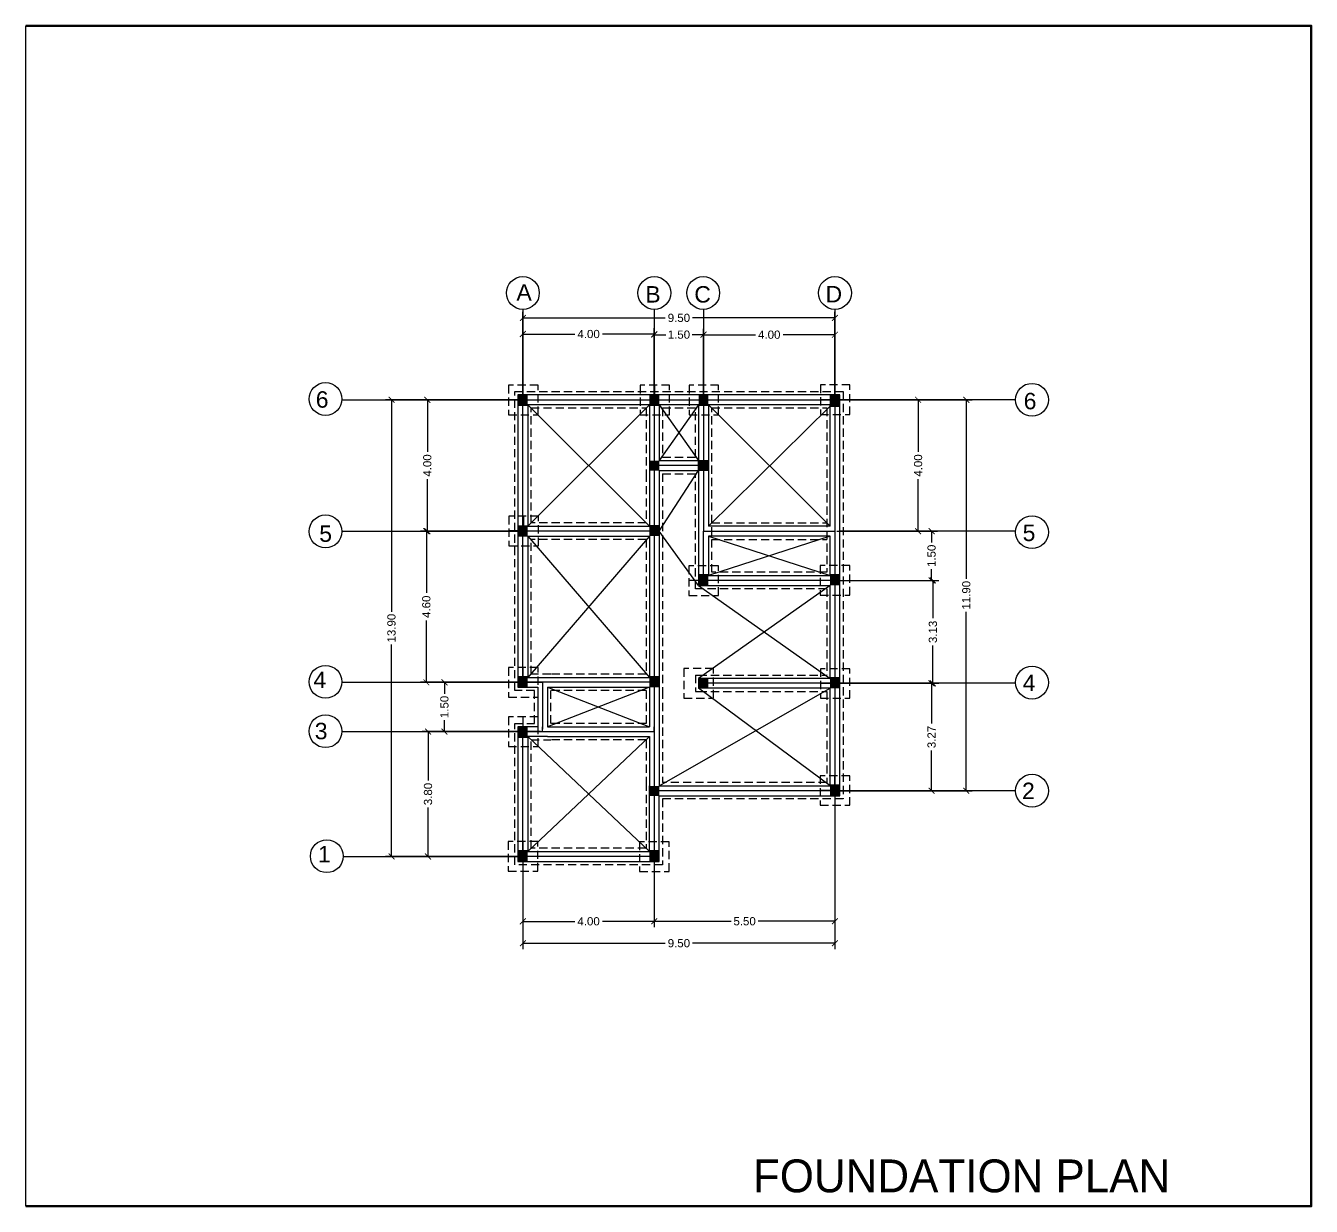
# Model space of a CAD drawing. Header units: inches. Extents: x -59 to 212, y 9 to 737.
# Drawn here: x -58.92 to -19.78, y 291.62 to 327.55 of the extents above; entities that cross this region are included whole.
import ezdxf

# ---------------------------------------------------------------- set-up
doc = ezdxf.new("R2010")
doc.units = ezdxf.units.IN
doc.header["$MEASUREMENT"] = 0
doc.linetypes.add('HIDDEN', pattern=[0.375, 0.25, -0.125])
doc.styles.get("Standard").update_dxf_attribs({"font": 'arial.ttf'})
doc.styles.add('STYLUS', font='stylu.ttf')

# ---------------------------------------------------------------- blocks, each defined once
blk = doc.blocks.new('_ArchTick')
at = {"color": 0, "linetype": 'ByBlock', "const_width": 0.15}
blk.add_lwpolyline([(-0.5, -0.5), (0.5, 0.5)], dxfattribs=at)

msp = doc.modelspace()

# ---------------------------------------------------------------- hatches: boundary and pattern name
h = msp.add_hatch(color=3)
h.dxf.hatch_style = 1
h.paths.add_polyline_path([(-43.93063, 315.97118), (-43.63063, 315.97118), (-43.63063, 316.31401), (-43.93063, 316.31401)])
h = msp.add_hatch(color=3)
h.dxf.hatch_style = 1
h.paths.add_polyline_path([(-39.93063, 315.97118), (-39.63063, 315.97118), (-39.63063, 316.31401), (-39.93063, 316.31401)])
h = msp.add_hatch(color=3)
h.dxf.hatch_style = 1
h.paths.add_polyline_path([(-38.43063, 315.97118), (-38.13063, 315.97118), (-38.13063, 316.31401), (-38.43063, 316.31401)])
h = msp.add_hatch(color=3)
h.dxf.hatch_style = 1
h.paths.add_polyline_path([(-34.43062, 315.97042), (-34.13062, 315.97042), (-34.13062, 316.31325), (-34.43062, 316.31325)])
h = msp.add_hatch(color=3)
h.dxf.hatch_style = 1
h.paths.add_polyline_path([(-39.93062, 314.31023), (-39.63062, 314.31023), (-39.63062, 314.00718), (-39.93062, 314.00718)])
h = msp.add_hatch(color=3)
h.dxf.hatch_style = 1
h.paths.add_polyline_path([(-38.43062, 314.31325), (-38.13062, 314.31325), (-38.13062, 314.0102), (-38.43062, 314.0102)])
h = msp.add_hatch(color=3)
h.dxf.hatch_style = 1
h.paths.add_polyline_path([(-43.93063, 311.99643), (-43.63063, 311.99643), (-43.63063, 312.33927), (-43.93063, 312.33927)])
h = msp.add_hatch(color=3)
h.dxf.hatch_style = 1
h.paths.add_polyline_path([(-39.93063, 312.01325), (-39.63063, 312.01325), (-39.63063, 312.35608), (-39.93063, 312.35608)])
h = msp.add_hatch(color=3)
h.dxf.hatch_style = 1
h.paths.add_polyline_path([(-38.43063, 310.51325), (-38.13063, 310.51325), (-38.13063, 310.85608), (-38.43063, 310.85608)])
h = msp.add_hatch(color=3)
h.dxf.hatch_style = 1
h.paths.add_polyline_path([(-34.43063, 310.51325), (-34.13063, 310.51325), (-34.13063, 310.85608), (-34.43063, 310.85608)])
h = msp.add_hatch(color=3)
h.dxf.hatch_style = 1
h.paths.add_polyline_path([(-43.93063, 307.41325), (-43.63063, 307.41325), (-43.63063, 307.75608), (-43.93063, 307.75608)])
h = msp.add_hatch(color=3)
h.dxf.hatch_style = 1
h.paths.add_polyline_path([(-39.93063, 307.41325), (-39.63063, 307.41325), (-39.63063, 307.75608), (-39.93063, 307.75608)])
h = msp.add_hatch(color=3)
h.dxf.hatch_style = 1
h.paths.add_polyline_path([(-38.43062, 307.68648), (-38.13062, 307.68648), (-38.13062, 307.38344), (-38.43062, 307.38344)])
h = msp.add_hatch(color=3)
h.dxf.hatch_style = 1
h.paths.add_polyline_path([(-34.43063, 307.38344), (-34.13063, 307.38344), (-34.13063, 307.72627), (-34.43063, 307.72627)])
h = msp.add_hatch(color=3)
h.dxf.hatch_style = 1
h.paths.add_polyline_path([(-43.93063, 305.86681), (-43.63063, 305.86681), (-43.63063, 306.20964), (-43.93063, 306.20964)])
h = msp.add_hatch(color=3)
h.dxf.hatch_style = 1
h.paths.add_polyline_path([(-39.93062, 304.41134), (-39.63062, 304.41134), (-39.63062, 304.1083), (-39.93062, 304.1083)])
h = msp.add_hatch(color=3)
h.dxf.hatch_style = 1
h.paths.add_polyline_path([(-34.43036, 304.11325), (-34.13036, 304.11325), (-34.13036, 304.45608), (-34.43036, 304.45608)])
h = msp.add_hatch(color=3)
h.dxf.hatch_style = 1
h.paths.add_polyline_path([(-43.93063, 302.11325), (-43.63063, 302.11325), (-43.63063, 302.45608), (-43.93063, 302.45608)])
h = msp.add_hatch(color=3)
h.dxf.hatch_style = 1
h.paths.add_polyline_path([(-39.93165, 302.11325), (-39.63165, 302.11325), (-39.63165, 302.45608), (-39.93165, 302.45608)])

# ---------------------------------------------------------------- linework, layer by layer
at = {"color": 2}
for p, q in [((-58.91673, 291.61557), (-58.91673, 327.54835)), ((-39.76366, 316.1548), (-39.76366, 316.6048)), ((-38.27288, 316.1548), (-38.27288, 316.6048)), ((-34.27286, 316.16294), (-34.27286, 316.61294)), ((-39.93062, 316.01325), (-43.63062, 312.31325)), ((-43.63062, 316.01325), (-39.93062, 312.31325)), ((-39.76366, 316.1548), (-40.21366, 316.1548)), ((-39.63062, 316.01325), (-38.43062, 314.31325)), ((-38.43062, 316.01325), (-39.63062, 314.31325)), ((-38.27288, 316.1548), (-38.72288, 316.1548)), ((-38.13062, 316.01325), (-34.43062, 312.31325)), ((-34.43062, 315.97042), (-38.13062, 312.31325)), ((-34.27286, 316.16294), (-34.72286, 316.16294)), ((-38.43062, 314.31325), (-38.43062, 314.31325)), ((-39.63062, 312.16324), (-38.43062, 314.0102)), ((-43.75475, 312.17004), (-43.75475, 312.62004)), ((-43.75475, 312.17004), (-44.20475, 312.17004)), ((-39.93062, 312.01325), (-43.63062, 307.71325)), ((-43.63062, 312.01325), (-39.93062, 307.71325)), ((-38.43062, 310.51325), (-39.63062, 312.16324)), ((-38.13062, 312.01325), (-34.43062, 310.81325)), ((-34.43062, 312.01325), (-38.13062, 310.81325)), ((-38.27965, 310.65818), (-38.27965, 311.10818)), ((-34.27836, 310.66595), (-34.27836, 311.11595)), ((-38.27965, 310.65818), (-38.72965, 310.65818)), ((-34.43062, 310.51325), (-38.43062, 307.68344)), ((-38.43062, 310.51325), (-34.43062, 307.68344)), ((-34.27836, 310.66595), (-34.72836, 310.66595)), ((-43.76926, 307.56463), (-43.76926, 308.01463)), ((-34.27454, 307.52869), (-34.27454, 307.97869)), ((-43.76926, 307.56463), (-44.21926, 307.56463)), ((-39.93062, 307.41325), (-43.03062, 306.21325)), ((-43.03062, 307.41325), (-39.93062, 306.21325)), ((-39.63062, 304.41325), (-34.43062, 307.38344)), ((-34.43062, 304.41325), (-38.43062, 307.38344)), ((-34.27454, 307.52869), (-34.72454, 307.52869)), ((-43.7703, 306.06077), (-43.7703, 306.51077)), ((-43.7703, 306.06077), (-44.2203, 306.06077)), ((-39.93062, 302.41325), (-43.63062, 305.91325)), ((-39.93062, 305.91325), (-43.63062, 302.41325)), ((-34.28121, 304.26961), (-34.28121, 304.71961)), ((-34.28121, 304.26961), (-34.73121, 304.26961)), ((-43.77562, 302.26411), (-43.77562, 302.71411)), ((-39.77741, 302.25948), (-39.77741, 302.70948)), ((-43.77562, 302.26411), (-44.22562, 302.26411)), ((-39.77741, 302.25948), (-40.22741, 302.25948))]:
    msp.add_line(p, q, dxfattribs=at)
at = {"color": 1}
for p, q in [((-43.78062, 318.91325), (-43.78062, 316.31325)), ((-39.78062, 318.91325), (-39.78062, 316.31325)), ((-38.28051, 318.91325), (-38.28051, 316.31325)), ((-34.2803, 318.91325), (-34.2803, 316.31325)), ((-49.28905, 316.16325), (-43.93062, 316.16325)), ((-28.78062, 316.16325), (-34.13062, 316.16325)), ((-49.28905, 312.16325), (-43.93062, 312.16325)), ((-28.78062, 312.16325), (-34.13062, 312.16325)), ((-49.28905, 307.56333), (-43.93062, 307.56333)), ((-28.78062, 307.53344), (-34.13062, 307.53344)), ((-49.28905, 306.06323), (-43.93062, 306.06323)), ((-28.78062, 304.26325), (-34.13062, 304.26325)), ((-49.25112, 302.26325), (-43.93062, 302.26325))]:
    msp.add_line(p, q, dxfattribs=at)
at = {"color": 251}
for p, q in [((-43.78062, 316.22575), (-43.78062, 318.83516)), ((-43.78062, 318.65516), (-39.44489, 318.65516)), ((-34.28062, 318.65516), (-38.61636, 318.65516)), ((-34.28062, 316.22575), (-34.28062, 318.83516)), ((-43.78062, 316.22575), (-43.78062, 318.34325)), ((-39.78062, 316.22575), (-39.78062, 318.34325)), ((-39.78062, 316.22575), (-39.78062, 318.32487)), ((-38.28062, 316.22575), (-38.28062, 318.32487)), ((-38.28062, 316.22575), (-38.28062, 318.32304)), ((-34.28062, 316.22575), (-34.28062, 318.32304)), ((-43.78062, 318.16325), (-42.19992, 318.16325)), ((-39.78062, 318.16325), (-41.36132, 318.16325)), ((-39.78062, 318.14487), (-39.43312, 318.14487)), ((-38.28062, 318.14487), (-38.62812, 318.14487)), ((-38.28062, 318.14304), (-36.69992, 318.14304)), ((-34.28062, 318.14304), (-35.86132, 318.14304)), ((-43.84312, 316.16325), (-47.96062, 316.16325)), ((-47.78062, 316.16325), (-47.78062, 309.71287)), ((-43.84312, 316.16325), (-46.86974, 316.16325)), ((-46.68974, 316.16325), (-46.68974, 314.58255)), ((-34.21812, 316.16325), (-31.56817, 316.16325)), ((-34.21812, 316.16325), (-30.10062, 316.16325)), ((-31.74817, 316.16325), (-31.74817, 314.58255)), ((-30.28062, 316.16325), (-30.28062, 310.71287)), ((-46.68974, 312.16325), (-46.68974, 313.74395)), ((-31.74817, 312.16325), (-31.74817, 313.74395)), ((-43.84312, 312.16325), (-46.89935, 312.16325)), ((-43.84312, 312.16325), (-46.86974, 312.16325)), ((-46.71935, 312.16325), (-46.71935, 310.28255)), ((-34.21812, 312.16325), (-31.56817, 312.16325)), ((-34.21812, 312.16325), (-31.15792, 312.16325)), ((-31.33792, 312.16325), (-31.33792, 311.81575)), ((-31.33792, 310.66325), (-31.33792, 311.01075)), ((-34.21812, 310.66325), (-31.15792, 310.66325)), ((-34.21812, 310.66325), (-31.11805, 310.66325)), ((-31.29805, 310.66325), (-31.29805, 309.51295)), ((-30.28062, 304.26325), (-30.28062, 309.71363)), ((-46.71935, 307.56325), (-46.71935, 309.44395)), ((-47.78062, 302.26325), (-47.78062, 308.71363)), ((-31.29805, 307.53344), (-31.29805, 308.68374)), ((-43.84312, 307.56325), (-46.89935, 307.56325)), ((-43.24312, 307.56325), (-46.34896, 307.56325)), ((-46.16896, 307.56325), (-46.16896, 307.21575)), ((-34.21812, 307.53344), (-31.11805, 307.53344)), ((-34.21812, 307.53344), (-31.15818, 307.53344)), ((-31.33818, 307.53344), (-31.33818, 306.31295)), ((-43.84312, 306.06325), (-46.84792, 306.06325)), ((-46.66792, 306.06325), (-46.66792, 304.57743)), ((-43.24312, 306.06325), (-46.34896, 306.06325)), ((-46.16896, 306.06325), (-46.16896, 306.41075)), ((-31.33818, 304.26325), (-31.33818, 305.48374)), ((-39.78062, 304.20075), (-39.78062, 300.11071)), ((-34.28062, 304.20075), (-34.28062, 300.11071)), ((-34.21812, 304.26325), (-31.15818, 304.26325)), ((-34.21812, 304.26325), (-30.10062, 304.26325)), ((-46.66792, 302.26325), (-46.66792, 303.74907)), ((-43.84312, 302.26325), (-47.96062, 302.26325)), ((-43.84312, 302.26325), (-46.84792, 302.26325)), ((-43.78062, 302.20075), (-43.78062, 300.10822)), ((-43.78062, 302.20075), (-43.78062, 299.4423)), ((-39.78062, 302.20075), (-39.78062, 300.10822)), ((-34.28062, 302.20075), (-34.28062, 299.4423)), ((-43.78062, 300.28822), (-42.19992, 300.28822)), ((-39.78062, 300.28822), (-41.36132, 300.28822)), ((-39.78062, 300.29071), (-37.44489, 300.29071)), ((-34.28062, 300.29071), (-36.61636, 300.29071)), ((-43.78062, 299.6223), (-39.44489, 299.6223)), ((-34.28062, 299.6223), (-38.61636, 299.6223))]:
    msp.add_line(p, q, dxfattribs=at)
at = {"color": 6, "linetype": 'HIDDEN'}
for p, q in [((-44.03062, 316.41325), (-34.03062, 316.41325)), ((-44.03062, 312.16325), (-44.03062, 316.41325)), ((-34.03062, 316.41325), (-34.03062, 304.01325)), ((-43.53062, 315.91325), (-40.03062, 315.91325)), ((-43.53062, 312.41325), (-43.53062, 315.91325)), ((-40.03062, 315.91325), (-40.03062, 313.91325)), ((-39.53062, 315.91325), (-38.53062, 315.91325)), ((-39.53062, 315.91325), (-39.53062, 314.41325)), ((-38.53062, 314.41325), (-38.53062, 315.91325)), ((-38.03062, 315.91325), (-34.53062, 315.91325)), ((-38.03062, 310.91325), (-38.03062, 315.91325)), ((-34.53062, 315.91325), (-34.53062, 310.91325)), ((-39.53062, 314.41325), (-38.53062, 314.41325)), ((-40.03062, 313.91325), (-40.03062, 312.41325)), ((-39.53062, 313.91325), (-38.53062, 313.91325)), ((-39.53062, 313.91325), (-39.53062, 311.91325)), ((-38.53062, 310.41325), (-38.53062, 313.91325)), ((-40.03062, 312.41325), (-43.53062, 312.41325)), ((-38.03062, 312.41325), (-34.53062, 312.41325)), ((-44.03062, 307.31325), (-44.03062, 312.16325)), ((-43.53062, 307.81325), (-43.53062, 311.91325)), ((-40.03062, 311.91325), (-43.53062, 311.91325)), ((-40.03062, 311.91325), (-40.03062, 307.81325)), ((-39.53062, 311.91325), (-39.53062, 307.31325)), ((-38.03062, 311.91325), (-34.53062, 311.91325)), ((-34.53062, 310.91325), (-38.03062, 310.91325)), ((-34.53062, 310.41325), (-38.53062, 310.41325)), ((-34.53062, 310.41325), (-34.53062, 307.78344)), ((-42.93062, 307.81325), (-43.53062, 307.81325)), ((-40.03062, 307.81325), (-42.93062, 307.81325)), ((-38.53062, 307.78315), (-38.53062, 307.28501)), ((-38.53062, 307.78315), (-38.43062, 307.78315)), ((-38.43062, 307.78344), (-34.53062, 307.78344)), ((-43.43062, 307.31325), (-44.03062, 307.31325)), ((-43.43062, 306.31325), (-43.43062, 307.31325)), ((-42.93062, 306.31325), (-42.93062, 307.31325)), ((-40.03062, 307.31325), (-42.93062, 307.31325)), ((-40.03062, 307.31325), (-40.03062, 306.31325)), ((-39.53062, 307.31325), (-39.53062, 305.81325)), ((-38.43062, 307.28344), (-34.53062, 307.28344)), ((-34.53062, 307.28344), (-34.53062, 304.51325)), ((-44.03062, 302.01325), (-44.03062, 306.31325)), ((-44.03062, 306.31325), (-43.43062, 306.31325)), ((-40.03062, 306.31325), (-42.93062, 306.31325)), ((-43.53062, 302.51325), (-43.53062, 305.81325)), ((-43.53062, 305.81325), (-42.93062, 305.81325)), ((-40.03062, 305.81325), (-42.93062, 305.81325)), ((-40.03062, 305.81325), (-40.03062, 304.51325)), ((-39.53062, 305.81325), (-39.53062, 304.51325)), ((-40.03062, 304.51325), (-40.03062, 302.51325)), ((-34.53062, 304.51325), (-39.53062, 304.51325)), ((-34.03062, 304.01325), (-39.53062, 304.01325)), ((-39.53062, 304.01325), (-39.53062, 302.01325)), ((-40.03062, 302.51325), (-43.53062, 302.51325)), ((-39.53062, 302.01325), (-44.03062, 302.01325))]:
    msp.add_line(p, q, dxfattribs=at)
for p, q in [((-34.13062, 316.31325), (-43.93062, 316.31325)), ((-43.93062, 316.31325), (-43.93062, 312.16325)), ((-34.13062, 304.11325), (-34.13062, 316.31325)), ((-39.93062, 316.01325), (-43.63062, 316.01325)), ((-43.63062, 316.01325), (-43.63062, 312.31325)), ((-39.93062, 316.01325), (-39.93062, 312.31325)), ((-38.43062, 316.01325), (-39.63062, 316.01325)), ((-39.63062, 316.01325), (-39.63062, 314.31325)), ((-38.43062, 316.01325), (-38.43062, 314.31325)), ((-34.43062, 316.01325), (-38.13062, 316.01325)), ((-38.13062, 316.01325), (-38.13062, 312.31325)), ((-34.43062, 312.31325), (-34.43062, 316.01325)), ((-39.63062, 314.31325), (-38.43062, 314.31325)), ((-39.63062, 314.01325), (-39.63062, 304.41325)), ((-39.63062, 314.01325), (-38.43062, 314.01325)), ((-38.43062, 314.01325), (-38.43062, 310.51325)), ((-43.93062, 312.16325), (-43.93062, 307.41325)), ((-43.63062, 312.31325), (-39.93062, 312.31325)), ((-43.63062, 312.01325), (-43.63062, 307.71325)), ((-43.63062, 312.01325), (-39.93062, 312.01325)), ((-39.93062, 312.01325), (-39.93062, 307.71325)), ((-34.43062, 312.31325), (-38.13062, 312.31325)), ((-38.13062, 312.01325), (-38.13062, 310.81325)), ((-34.43062, 312.01325), (-38.13062, 312.01325)), ((-34.43062, 310.81325), (-34.43062, 312.01325)), ((-38.13062, 310.81325), (-34.43062, 310.81325)), ((-38.43062, 310.51325), (-34.43062, 310.51325)), ((-34.43062, 307.68344), (-34.43062, 310.51325)), ((-43.63062, 307.71325), (-43.03062, 307.71325)), ((-43.03062, 307.71325), (-39.93062, 307.71325)), ((-34.43062, 307.68344), (-38.43062, 307.68344)), ((-43.93062, 307.41325), (-43.33062, 307.41325)), ((-43.78062, 307.56325), (-43.18062, 307.56325)), ((-43.33062, 307.41325), (-43.33062, 306.21325)), ((-43.18062, 307.56325), (-43.18062, 307.41325)), ((-43.03062, 307.41325), (-43.03062, 306.21325)), ((-43.03062, 307.41325), (-39.93062, 307.41325)), ((-39.93062, 307.41325), (-39.93062, 306.21325)), ((-39.78062, 307.56325), (-39.78062, 307.41325)), ((-34.43062, 307.38344), (-38.43062, 307.38344)), ((-34.43062, 304.41325), (-34.43062, 307.38344)), ((-43.33062, 306.21325), (-43.93062, 306.21325)), ((-43.93062, 306.21325), (-43.93062, 302.11325)), ((-43.18062, 306.06325), (-43.18062, 306.21325)), ((-43.03062, 306.21325), (-39.93062, 306.21325)), ((-39.78062, 306.06325), (-39.78062, 306.21325)), ((-43.03062, 305.91325), (-43.63062, 305.91325)), ((-43.63062, 305.91325), (-43.63062, 302.41325)), ((-43.03062, 305.91325), (-39.93062, 305.91325)), ((-39.93062, 305.91325), (-39.93062, 304.41325)), ((-39.93062, 302.41325), (-39.93062, 304.41325)), ((-39.63062, 304.11325), (-34.13062, 304.11325)), ((-39.63062, 302.11325), (-39.63062, 304.11325)), ((-43.63062, 302.41325), (-39.93062, 302.41325)), ((-39.78062, 302.26325), (-39.98062, 302.26325)), ((-43.93062, 302.11325), (-39.63062, 302.11325))]:
    msp.add_line(p, q)
at = {"color": 3}
for p, q in [((-34.13062, 316.31325), (-34.43062, 316.31325)), ((-34.43062, 316.31325), (-34.43062, 315.97042)), ((-34.13062, 315.97042), (-34.13062, 316.31325)), ((-34.43062, 315.97042), (-34.13062, 315.97042)), ((-38.43062, 314.31325), (-38.13062, 314.31325)), ((-38.43062, 314.0102), (-38.43062, 314.31325)), ((-38.13062, 314.31325), (-38.13062, 314.0102)), ((-38.13062, 314.0102), (-38.43062, 314.0102))]:
    msp.add_line(p, q, dxfattribs=at)
at = {"color": 5}
for p, q in [((-43.78062, 312.16325), (-43.78062, 316.16325)), ((-43.78062, 316.16325), (-39.78062, 316.16325)), ((-39.78062, 316.16325), (-38.28062, 316.16325)), ((-39.78062, 316.16325), (-39.78062, 312.16325)), ((-38.28062, 316.16325), (-34.28062, 316.16325)), ((-38.28062, 316.16325), (-38.28062, 314.16325)), ((-34.28062, 316.16325), (-34.28062, 312.16325)), ((-38.28062, 314.16325), (-39.78062, 314.16325)), ((-38.28062, 314.16325), (-38.28062, 312.16325)), ((-43.78062, 307.56325), (-43.78062, 312.16325)), ((-39.78062, 312.16325), (-43.78062, 312.16325)), ((-39.78062, 312.16325), (-39.78062, 307.56325)), ((-38.28062, 312.16325), (-34.28062, 312.16325)), ((-38.28062, 310.66325), (-38.28062, 312.16325)), ((-34.28062, 312.16325), (-34.28062, 310.66325)), ((-34.28062, 310.66325), (-38.28062, 310.66325)), ((-34.28062, 310.66325), (-34.28062, 307.96325)), ((-34.28062, 307.96325), (-34.28062, 304.26325)), ((-39.78062, 307.56325), (-43.78062, 307.56325)), ((-43.18062, 307.56325), (-43.18062, 306.13825)), ((-39.78062, 307.56325), (-39.78062, 306.06325)), ((-34.43062, 307.53344), (-38.43062, 307.53344)), ((-34.28062, 307.53344), (-34.43062, 307.53344)), ((-43.78062, 302.26325), (-43.78062, 306.06325)), ((-43.78062, 306.06325), (-39.78062, 306.06325)), ((-39.78062, 306.06325), (-39.78062, 302.26325)), ((-34.28062, 304.26325), (-39.78062, 304.26325)), ((-39.98062, 302.26325), (-43.78062, 302.26325))]:
    msp.add_line(p, q, dxfattribs=at)
at = {"color": 0}
for p, q in [((-38.43062, 307.68344), (-38.43062, 307.38344)), ((-38.53062, 307.28501), (-38.43062, 307.28344)), ((-39.63062, 304.41325), (-34.43062, 304.41325))]:
    msp.add_line(p, q, dxfattribs=at)
at = {"color": 2, "lineweight": 100}
msp.add_lwpolyline([(-58.91673, 327.54835), (-19.77863, 327.54835), (-19.77863, 291.61557), (-58.91673, 291.61557)], dxfattribs=at)
at = {"color": 3, "linetype": 'HIDDEN'}
for points in [[(-44.22007, 315.70369), (-43.32007, 315.70369), (-43.32007, 316.60369), (-44.22007, 316.60369)], [(-40.21366, 315.7048), (-39.31366, 315.7048), (-39.31366, 316.6048), (-40.21366, 316.6048)], [(-38.72288, 315.7048), (-37.82288, 315.7048), (-37.82288, 316.6048), (-38.72288, 316.6048)], [(-34.72286, 315.71294), (-33.82286, 315.71294), (-33.82286, 316.61294), (-34.72286, 316.61294)], [(-44.20475, 311.72004), (-43.30475, 311.72004), (-43.30475, 312.62004), (-44.20475, 312.62004)], [(-38.72965, 310.20818), (-37.82965, 310.20818), (-37.82965, 311.10818), (-38.72965, 311.10818)], [(-34.72836, 310.21595), (-33.82836, 310.21595), (-33.82836, 311.11595), (-34.72836, 311.11595)], [(-44.21926, 307.11463), (-43.31926, 307.11463), (-43.31926, 308.01463), (-44.21926, 308.01463)], [(-38.87677, 307.08385), (-37.97677, 307.08385), (-37.97677, 307.98385), (-38.87677, 307.98385)], [(-34.72454, 307.07869), (-33.82454, 307.07869), (-33.82454, 307.97869), (-34.72454, 307.97869)], [(-44.2203, 305.61077), (-43.3203, 305.61077), (-43.3203, 306.51077), (-44.2203, 306.51077)], [(-34.73121, 303.81961), (-33.83121, 303.81961), (-33.83121, 304.71961), (-34.73121, 304.71961)], [(-44.22562, 301.81411), (-43.32562, 301.81411), (-43.32562, 302.71411), (-44.22562, 302.71411)], [(-40.22741, 301.80948), (-39.32741, 301.80948), (-39.32741, 302.70948), (-40.22741, 302.70948)]]:
    msp.add_lwpolyline(points, close=True, dxfattribs=at)
at = {"color": 1}
for centre in [(-43.78062, 319.41325), (-39.77849, 319.41325), (-38.29061, 319.41325), (-34.2803, 319.41325), (-49.78905, 316.18634), (-28.28062, 316.16325), (-49.78905, 312.15688), (-28.28062, 312.13379), (-49.78905, 307.57811), (-28.28062, 307.55503), (-49.78905, 306.07458), (-28.28062, 304.26325), (-49.75112, 302.27026)]:
    msp.add_circle(centre, 0.5, dxfattribs=at)

# ---------------------------------------------------------------- block references
at = {"color": 251, "xscale": 0.18, "yscale": 0.18, "zscale": 0.18}
for p, rotation in [((-43.78062, 318.65516), 180), ((-43.78062, 318.16325), 180), ((-39.78062, 318.14487), 180), ((-38.28062, 318.14304), 180), ((-47.78062, 316.16325), 90), ((-46.68974, 316.16325), 90), ((-31.74817, 316.16325), 90), ((-30.28062, 316.16325), 90), ((-46.71935, 312.16325), 90), ((-46.68974, 312.16325), 270), ((-31.74817, 312.16325), 270), ((-31.33792, 312.16325), 90), ((-31.33792, 310.66325), 270), ((-31.29805, 310.66325), 90), ((-46.71935, 307.56325), 270), ((-46.16896, 307.56325), 90), ((-31.33818, 307.53344), 90), ((-31.29805, 307.53344), 270), ((-46.66792, 306.06325), 90), ((-46.16896, 306.06325), 270), ((-31.33818, 304.26325), 270), ((-30.28062, 304.26325), 270), ((-47.78062, 302.26325), 270), ((-46.66792, 302.26325), 270), ((-43.78062, 300.28822), 180), ((-39.78062, 300.29071), 180), ((-43.78062, 299.6223), 180)]:
    msp.add_blockref('_ArchTick', p, dxfattribs=dict(at, rotation=rotation))
for p in [(-34.28062, 318.65516), (-39.78062, 318.16325), (-38.28062, 318.14487), (-34.28062, 318.14304), (-39.78062, 300.28822), (-34.28062, 300.29071), (-34.28062, 299.6223)]:
    msp.add_blockref('_ArchTick', p, dxfattribs=at)

# ---------------------------------------------------------------- texts
at = {"color": 1}
for s, p in [('A', (-43.97669, 319.18182)), ('B', (-40.05297, 319.12304)), ('C', (-38.56182, 319.1217)), ('D', (-34.56597, 319.12762)), ('6', (-50.08596, 315.92256)), ('6', (-28.53465, 315.87338)), ('5', (-49.97952, 311.83916)), ('5', (-28.56643, 311.86299)), ('4', (-50.15483, 307.39067)), ('4', (-28.56467, 307.29641)), ('3', (-50.11673, 305.83106)), ('2', (-28.58553, 304.00919)), ('1', (-50.01787, 302.08571))]:
    msp.add_text(s, height=0.5, dxfattribs=at).set_placement(p)
at = {"color": 5, "style": 'STYLUS'}
msp.add_text('A', height=0.004, dxfattribs=at).set_placement((-27.62749, 319.4309))
at = {"color": 3, "char_height": 0.25, "attachment_point": 5}
for s, insert in [('\\A1;9.50', (-39.03062, 318.65516)), ('\\A1;4.00', (-41.78062, 318.16325)), ('\\A1;1.50', (-39.03062, 318.14487)), ('\\A1;4.00', (-36.28062, 318.14304)), ('\\A1;4.00', (-41.78062, 300.28822)), ('\\A1;5.50', (-37.03062, 300.29071)), ('\\A1;9.50', (-39.03062, 299.6223))]:
    msp.add_mtext(s, dxfattribs=dict(at, insert=insert))
at = {"color": 3, "char_height": 0.25, "attachment_point": 5, "rotation": 90}
for s, insert in [('\\A1;4.00', (-46.68974, 314.16325)), ('\\A1;4.00', (-31.74817, 314.16325)), ('\\A1;1.50', (-31.33792, 311.41325)), ('\\A1;11.90', (-30.28062, 310.21325)), ('\\A1;4.60', (-46.71935, 309.86325)), ('\\A1;13.90', (-47.78062, 309.21325)), ('\\A1;3.13', (-31.29805, 309.09834)), ('\\A1;1.50', (-46.16896, 306.81325)), ('\\A1;3.27', (-31.33818, 305.89834)), ('\\A1;3.80', (-46.66792, 304.16325))]:
    msp.add_mtext(s, dxfattribs=dict(at, insert=insert))
at = {"insert": (-36.77692, 293.04073), "char_height": 1, "attachment_point": 1, "style": 'STYLUS'}
msp.add_mtext_dynamic_manual_height_columns('FOUNDATION PLAN ', width=16.1654882, gutter_width=2.12639, heights=[0], dxfattribs=at)

doc.saveas('drawing.dxf')
